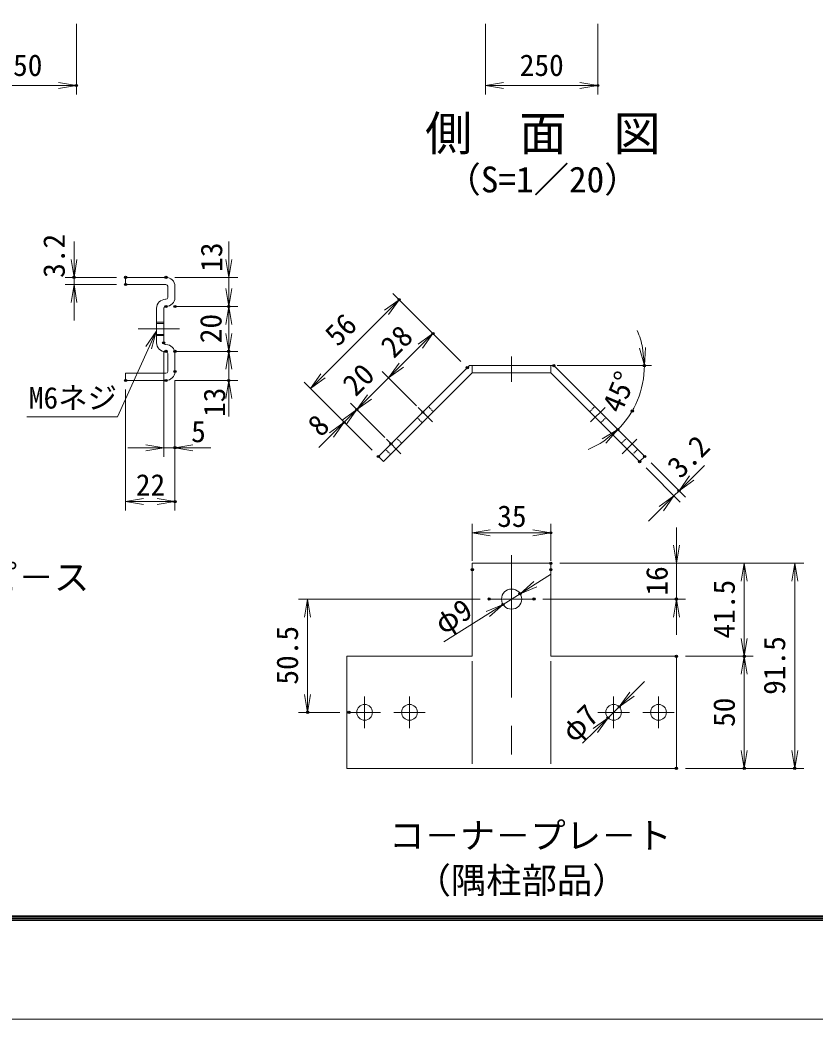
# Model space of a CAD drawing. Units: millimetres, scale not verified, with parts at other scales. Extents: x -4200 to 4200, y -2970 to 2970.
# Drawn here: x -1284 to 488, y -2970 to -742 of the extents above; entities that cross this region are included whole.
import ezdxf
from ezdxf.enums import TextEntityAlignment as Align

# ---------------------------------------------------------------- set-up
doc = ezdxf.new("R2010")
doc.units = ezdxf.units.MM
doc.header["$LTSCALE"] = 10
doc.header["$PDMODE"] = 32
doc.header["$PDSIZE"] = 5
doc.linetypes.add('USER1', pattern=[50.8, 31.75, -6.35, 6.35, -6.35])
doc.linetypes.add('USER2', pattern=[0.375, 0.25, -0.125])
for name, color, linetype, lineweight in [('0-1_D-BMK', 2, 'USER1', 13), ('0-5_D-STR3', 3, 'Continuous', 13), ('0-6_D-STR-DIM', 7, 'Continuous', 13), ('0-7_0', 7, 'Continuous', 18), ('0-9_D-TTL-TXT', 7, 'Continuous', 18), ('0-A_D-STR-TXT', 7, 'Continuous', 13), ('0-B_D-TTL', 7, 'Continuous', 18)]:
    doc.layers.add(name, color=color, linetype=linetype, lineweight=lineweight)
doc.layers.add('0-8_Defpoints', color=253, linetype='Continuous')
doc.styles.add('ＭＳ ゴシック', font='')
doc.styles.get('ＭＳ ゴシック').set_extended_font_data('MS Gothic')

# ---------------------------------------------------------------- blocks, each defined once
blk = doc.blocks.new('_Open')
at = {"layer": '0-7_0'}
blk.add_line((-10, 1.667), (0, 0), dxfattribs=at)
blk.add_lwpolyline([(-10, -1.667), (0, 0), (-10, 0)], dxfattribs=at)

msp = doc.modelspace()

# ---------------------------------------------------------------- linework, layer by layer
at = {"layer": '0-1_D-BMK'}
for p, q in [((-1021.07, -1431.23), (-928.76, -1431.23)), ((-188.41, -1493.07), (-188.41, -1549.07)), ((-364.3, -1638.67), (-396.83, -1606.15)), ((-12.52, -1638.67), (20.01, -1606.15)), ((-435.01, -1709.39), (-467.54, -1676.86)), ((58.19, -1709.39), (90.72, -1676.86)), ((-188.41, -1935.33), (-188.41, -2428.5)), ((-138.41, -2033.66), (-238.41, -2033.66)), ((-515.91, -2251.16), (-515.91, -2321.16)), ((-415.91, -2251.16), (-415.91, -2321.16)), ((39.09, -2251.16), (39.09, -2321.16)), ((139.09, -2251.16), (139.09, -2321.16)), ((-480.91, -2286.16), (-550.91, -2286.16)), ((-380.91, -2286.16), (-450.91, -2286.16)), ((4.09, -2286.16), (74.09, -2286.16)), ((104.09, -2286.16), (174.09, -2286.16))]:
    msp.add_line(p, q, dxfattribs=at)
at = {"layer": '0-5_D-STR3'}
for p, q in [((-1048.71, -1316.23), (-1048.71, -1332.23)), ((-1048.71, -1316.23), (-958.71, -1316.23)), ((-1048.71, -1332.23), (-958.71, -1332.23)), ((-954.71, -1336.23), (-954.71, -1361.23)), ((-938.71, -1336.23), (-938.71, -1361.23)), ((-959.71, -1365.23), (-958.71, -1365.23)), ((-979.71, -1385.23), (-979.71, -1462.23)), ((-963.71, -1385.23), (-963.71, -1462.23)), ((-959.71, -1381.23), (-958.71, -1381.23)), ((-959.71, -1466.23), (-958.71, -1466.23)), ((-959.71, -1482.23), (-958.71, -1482.23)), ((-954.71, -1486.23), (-954.71, -1526.23)), ((-938.71, -1486.23), (-938.71, -1526.23)), ((-282.54, -1513.07), (-485.21, -1715.75)), ((-282.54, -1513.07), (-94.28, -1513.07)), ((-275.91, -1513.07), (-275.91, -1529.07)), ((-100.91, -1513.07), (-100.91, -1529.07)), ((-94.28, -1513.07), (108.39, -1715.75)), ((-1048.71, -1530.23), (-958.71, -1530.23)), ((-1048.71, -1530.23), (-1048.71, -1546.23)), ((-275.91, -1529.07), (-473.9, -1727.06)), ((-275.91, -1529.07), (-100.91, -1529.07)), ((-100.91, -1529.07), (97.08, -1727.06)), ((-1048.71, -1546.23), (-958.71, -1546.23)), ((-473.9, -1727.06), (-485.21, -1715.75)), ((97.08, -1727.06), (108.39, -1715.75)), ((-275.91, -1953.66), (-275.91, -2161.16)), ((-100.91, -1953.66), (-275.91, -1953.66)), ((-100.91, -1953.66), (-100.91, -2161.16)), ((-275.91, -2161.16), (-555.91, -2161.16)), ((-555.91, -2161.16), (-555.91, -2411.16)), ((-275.91, -2171.96), (-275.91, -2401.14)), ((-100.91, -2161.16), (179.09, -2161.16)), ((-100.91, -2171.96), (-100.91, -2401.14)), ((179.09, -2161.16), (179.09, -2411.16)), ((-100.91, -2411.16), (-555.91, -2411.16)), ((-275.91, -2411.16), (179.09, -2411.16))]:
    msp.add_line(p, q, dxfattribs=at)
at = {"layer": '0-5_D-STR3', "linetype": 'USER2'}
for p, q in [((-979.71, -1416.23), (-963.71, -1416.23)), ((-979.71, -1418.93), (-963.71, -1418.93)), ((-979.71, -1443.52), (-963.71, -1443.52)), ((-979.71, -1446.23), (-963.71, -1446.23)), ((-362.53, -1615.69), (-373.84, -1604.38)), ((-14.29, -1615.69), (-2.98, -1604.38)), ((-387.28, -1640.44), (-398.59, -1629.13)), ((10.46, -1640.44), (21.77, -1629.13)), ((-433.24, -1686.4), (-444.55, -1675.09)), ((56.42, -1686.4), (67.74, -1675.09)), ((-457.99, -1711.15), (-469.3, -1699.84)), ((81.17, -1711.15), (92.48, -1699.84))]:
    msp.add_line(p, q, dxfattribs=at)
at = {"layer": '0-5_D-STR3'}
for centre, radius in [((-188.41, -2033.66), 22.5), ((-515.91, -2286.16), 17.5), ((-415.91, -2286.16), 17.5), ((39.09, -2286.16), 17.5), ((139.09, -2286.16), 17.5)]:
    msp.add_circle(centre, radius, dxfattribs=at)
for centre, radius, start, end in [((-958.71, -1336.23), 20, 0, 90), ((-958.71, -1336.23), 4, 0, 90), ((-959.71, -1385.23), 20, 90, 180), ((-958.71, -1361.23), 4, 270, 0), ((-958.71, -1361.23), 20, 270, 0), ((-959.71, -1385.23), 4, 90, 180), ((-959.71, -1462.23), 20, 180, 270), ((-959.71, -1462.23), 4, 180, 270), ((-958.71, -1486.23), 20, 0, 90), ((-958.71, -1486.23), 4, 0, 90), ((-958.71, -1526.23), 4, 270, 0), ((-958.71, -1526.23), 20, 270, 0)]:
    msp.add_arc(centre, radius, start, end, dxfattribs=at)
at = {"layer": '0-6_D-STR-DIM'}
for p, q in [((-1158.25, -751.08), (-1158.25, -908.4)), ((-246.23, -751.08), (-246.23, -908.4)), ((3.77, -751.08), (3.77, -908.4)), ((-1408.25, -888.4), (-1158.25, -888.4)), ((-246.23, -888.4), (3.77, -888.4)), ((-1163.71, -1276.23), (-1163.71, -1236.23)), ((-818.71, -1276.23), (-818.71, -1236.23)), ((-818.71, -1341.23), (-818.71, -1301.23)), ((-1068.71, -1316.23), (-1183.71, -1316.23)), ((-1068.71, -1332.23), (-1183.71, -1332.23)), ((-1163.71, -1332.23), (-1163.71, -1316.23)), ((-938.71, -1316.23), (-798.71, -1316.23)), ((-818.71, -1316.23), (-818.71, -1381.23)), ((-301.37, -1503.62), (-453.04, -1351.94)), ((-1163.71, -1372.23), (-1163.71, -1412.23)), ((-636.89, -1564.07), (-438.9, -1366.08)), ((-938.71, -1381.23), (-798.71, -1381.23)), ((-918.71, -1381.23), (-798.71, -1381.23)), ((-818.71, -1381.23), (-818.71, -1481.23)), ((-818.71, -1441.23), (-818.71, -1401.23)), ((-818.71, -1421.23), (-818.71, -1461.23)), ((-462.55, -1540.42), (-363.55, -1441.43)), ((-301.37, -1503.62), (-377.7, -1427.29)), ((-963.71, -1482.23), (-963.71, -1716.23)), ((-938.71, -1481.23), (-798.71, -1481.23)), ((-918.71, -1481.23), (-798.71, -1481.23)), ((-818.71, -1481.23), (-818.71, -1546.23)), ((-434.26, -1512.14), (-405.98, -1483.86)), ((-86.93, -1513.07), (123.26, -1513.07)), ((-818.71, -1521.23), (-818.71, -1561.23)), ((-400.36, -1602.61), (-476.69, -1526.28)), ((-400.36, -1602.61), (-476.69, -1526.28)), ((-938.71, -1546.23), (-798.71, -1546.23)), ((-938.71, -1546.23), (-938.71, -1716.23)), ((-938.71, -1546.23), (-938.71, -1836.23)), ((-499.36, -1701.61), (-651.03, -1549.93)), ((-462.55, -1540.42), (-533.26, -1611.14)), ((-504.97, -1582.85), (-476.69, -1554.57)), ((-1048.71, -1566.23), (-1048.71, -1836.23)), ((-818.71, -1586.23), (-818.71, -1626.23)), ((-471.07, -1673.32), (-547.4, -1596.99)), ((-471.07, -1673.32), (-547.4, -1596.99)), ((-499.36, -1701.61), (-575.69, -1625.28)), ((-533.26, -1611.14), (-561.54, -1639.42)), ((-561.54, -1639.42), (-589.83, -1667.7)), ((-589.83, -1667.7), (-618.11, -1695.99)), ((-1003.71, -1696.23), (-1043.71, -1696.23)), ((-963.71, -1696.23), (-938.71, -1696.23)), ((-898.71, -1696.23), (-858.71, -1696.23)), ((122.54, -1729.89), (198.95, -1806.3)), ((213.09, -1763.88), (241.37, -1735.59)), ((111.22, -1741.21), (187.63, -1817.62)), ((173.49, -1803.47), (184.8, -1792.16)), ((-1048.71, -1816.23), (-938.71, -1816.23)), ((145.21, -1831.76), (116.92, -1860.04)), ((-275.91, -1948), (-275.91, -1865.97)), ((-100.91, -1948), (-100.91, -1865.97)), ((-275.91, -1885.97), (-100.91, -1885.97)), ((179.09, -1913.66), (179.09, -1873.66)), ((-80.91, -1953.66), (350.37, -1953.66)), ((-80.91, -1953.66), (199.09, -1953.66)), ((-80.91, -1953.66), (462.65, -1953.66)), ((179.09, -1953.66), (179.09, -2033.66)), ((330.37, -1953.66), (330.37, -2161.16)), ((442.65, -1953.66), (442.65, -2411.16)), ((-135.55, -2000.31), (-101.72, -1978.97)), ((-207.44, -2045.67), (-169.38, -2021.66)), ((-258.41, -2033.66), (-663.16, -2033.66)), ((-643.16, -2033.66), (-643.16, -2286.16)), ((-118.41, -2033.66), (199.09, -2033.66)), ((-339.3, -2128.84), (-241.27, -2067.01)), ((179.09, -2073.66), (179.09, -2113.66)), ((199.09, -2161.16), (350.37, -2161.16)), ((199.09, -2161.16), (350.37, -2161.16)), ((330.37, -2161.16), (330.37, -2411.16)), ((79.87, -2245.62), (108.24, -2217.42)), ((-570.91, -2286.16), (-663.16, -2286.16)), ((51.5, -2273.82), (26.68, -2298.5)), ((-1.69, -2326.7), (-30.06, -2354.9)), ((199.09, -2411.16), (350.37, -2411.16)), ((199.09, -2411.16), (462.65, -2411.16))]:
    msp.add_line(p, q, dxfattribs=at)
for start, end in [(11.37381, 22.74762), (315, 0), (292.25238, 303.62619)]:
    msp.add_arc((-94.28, -1513.07), 201.83, start, end, dxfattribs=at)
at = {"layer": '0-8_Defpoints'}
for p in [(-1158.25, -888.4), (3.77, -888.4), (-1163.71, -1316.23), (-1048.71, -1316.23), (-958.71, -1316.23), (-1048.71, -1332.23), (-958.71, -1381.23), (-938.71, -1381.23), (-818.71, -1381.23), (-438.9, -1366.08), (-363.55, -1441.43), (-963.71, -1462.23), (-958.71, -1481.23), (-938.71, -1481.23), (-818.71, -1481.23), (-94.28, -1513.07), (107.55, -1513.07), (-938.71, -1526.23), (-287.22, -1517.76), (-287.22, -1517.76), (-1048.71, -1546.23), (-958.71, -1546.23), (-818.71, -1546.23), (-533.26, -1611.14), (-386.22, -1616.75), (-386.22, -1616.75), (80.51, -1613.99), (-561.54, -1639.42), (48.43, -1655.79), (-456.93, -1687.47), (-456.93, -1687.47), (-938.71, -1696.23), (-485.21, -1715.75), (-485.21, -1715.75), (108.39, -1715.75), (97.08, -1727.06), (184.8, -1792.16), (-938.71, -1816.23), (-100.91, -1885.97), (-100.91, -1953.66), (-100.91, -1953.66), (-275.91, -1968), (-100.91, -1968), (-169.38, -2021.66), (-238.41, -2033.66), (-207.44, -2045.67), (-138.41, -2033.66), (179.09, -2033.66), (179.09, -2161.16), (330.37, -2161.16), (51.5, -2273.82), (-643.16, -2286.16), (-550.91, -2286.16), (26.68, -2298.5), (179.09, -2411.16), (179.09, -2411.16), (330.37, -2411.16), (442.65, -2411.16)]:
    msp.add_point(p, dxfattribs=at)
at = {"layer": '0-A_D-STR-TXT'}
msp.add_lwpolyline([(-1268.93, -1627.28), (-1067.06, -1627.28), (-981.63, -1438.52)], dxfattribs=at)
at = {"layer": '0-B_D-TTL'}
for points in [[(-4200.12, -2970), (4199.88, -2970), (4199.88, 2970), (-4200.12, 2970)], [(-3930.12, 2750), (3929.88, 2750), (3929.88, -2750), (-3930.12, -2750)], [(-3927.62, 2747.5), (3927.38, 2747.5), (3927.38, -2747.5), (-3927.62, -2747.5)], [(-3925.12, 2745), (3924.88, 2745), (3924.88, -2745), (-3925.12, -2745)], [(-3922.62, 2742.5), (3922.38, 2742.5), (3922.38, -2742.5), (-3922.62, -2742.5)], [(-3920.12, 2740), (3919.88, 2740), (3919.88, -2740), (-3920.12, -2740)]]:
    msp.add_lwpolyline(points, close=True, dxfattribs=at)

# ---------------------------------------------------------------- block references
at = {"layer": '0-6_D-STR-DIM', "xscale": 4, "yscale": 4}
for p in [(-1158.25, -888.4), (3.77, -888.4), (-963.71, -1696.23), (-938.71, -1816.23), (-100.91, -1885.97)]:
    msp.add_blockref('_Open', p, dxfattribs=at)
for p, rotation in [((-246.23, -888.4), 180), ((-1163.71, -1316.23), 270), ((-818.71, -1316.23), 270), ((-1163.71, -1332.23), 90), ((-818.71, -1381.23), 270), ((-438.9, -1366.08), 45), ((-818.71, -1381.23), 90), ((-818.71, -1481.23), 270), ((-363.55, -1441.43), 45), ((-818.71, -1481.23), 90), ((107.55, -1513.07), 275.6869), ((-462.55, -1540.42), 225), ((-462.55, -1540.42), 225), ((-636.89, -1564.07), 225), ((-818.71, -1546.23), 90), ((-533.26, -1611.14), 225), ((-533.26, -1611.14), 45), ((-561.54, -1639.42), 45), ((48.43, -1655.79), 39.3131), ((-938.71, -1696.23), 180), ((184.8, -1792.16), 225), ((173.49, -1803.47), 45), ((-1048.71, -1816.23), 180), ((-275.91, -1885.97), 180), ((179.09, -1953.66), 270), ((330.37, -1953.66), 90), ((442.65, -1953.66), 90), ((-169.38, -2021.66), 212.24477), ((-643.16, -2033.66), 90), ((-207.44, -2045.67), 32.24477), ((179.09, -2033.66), 90), ((330.37, -2161.16), 270), ((330.37, -2161.16), 90), ((-643.16, -2286.16), 270), ((51.5, -2273.82), 224.8284), ((26.68, -2298.5), 44.8284), ((330.37, -2411.16), 270), ((442.65, -2411.16), 270)]:
    msp.add_blockref('_Open', p, dxfattribs=dict(at, rotation=rotation))
at = {"layer": '0-A_D-STR-TXT', "xscale": 4, "yscale": 4, "rotation": 65.64729}
msp.add_blockref('_Open', (-980.8, -1436.7), dxfattribs=at)

# ---------------------------------------------------------------- texts
at = {"layer": '0-6_D-STR-DIM', "style": 'ＭＳ ゴシック'}
for s, p in [('250', (-1332.26, -881.65)), ('250', (-170.24, -881.65)), ('5', (-902.57, -1698.2)), ('22', (-1025.94, -1817.48)), ('35', (-220.4, -1887.23))]:
    msp.add_text(s, height=48.09, dxfattribs=at).set_placement(p, align=Align.BOTTOM_LEFT)
for s, rotation, p in [('3.2', 90, (-1169.85, -1317.31)), ('13', 90, (-818.94, -1303.9)), ('20', 90, (-820.39, -1463.12)), ('56', 45, (-565.38, -1483.02)), ('28', 45, (-440.72, -1509.05)), ('20', 45, (-525.84, -1594.17)), ('45°', 67.5, (69.38, -1627.73)), ('13', 90, (-812.38, -1627.55)), ('8', 45, (-603.59, -1684.78)), ('3.2', 45, (198.07, -1777.45)), ('16', 90, (173.87, -2025.82)), ('41.5', 90, (323.63, -2121.52)), ('φ9', 32.245, (-332.94, -2126.32)), ('50.5', 90, (-649.91, -2224.41)), ('91.5', 90, (435.9, -2247.16)), ('φ7', 44.828, (-38.61, -2366.48)), ('50', 90, (323.63, -2318.79))]:
    msp.add_text(s, height=48.09, rotation=rotation, dxfattribs=at).set_placement(p, align=Align.BOTTOM_LEFT)
at = {"layer": '0-9_D-TTL-TXT', "style": 'ＭＳ ゴシック'}
for s, height, p in [('側\u3000面\u3000図', 76.98, (-381.13, -1056.64)), ('（S=1／20）', 57.7, (-335.64, -1144.11)), ('継手ピ－ス', 57.7, (-1523.24, -2031.1)), ('コ－ナ－プレ－ト', 57.7, (-461.2, -2607)), ('（隅柱部品）', 57.7, (-402.24, -2707))]:
    msp.add_text(s, height=height, dxfattribs=at).set_placement(p, align=Align.BOTTOM_LEFT)
at = {"layer": '0-A_D-STR-TXT', "style": 'ＭＳ ゴシック'}
msp.add_text('M6ネジ', height=48.09, dxfattribs=at).set_placement((-1264.45, -1623.31), align=Align.BOTTOM_LEFT)

doc.saveas('drawing.dxf')
